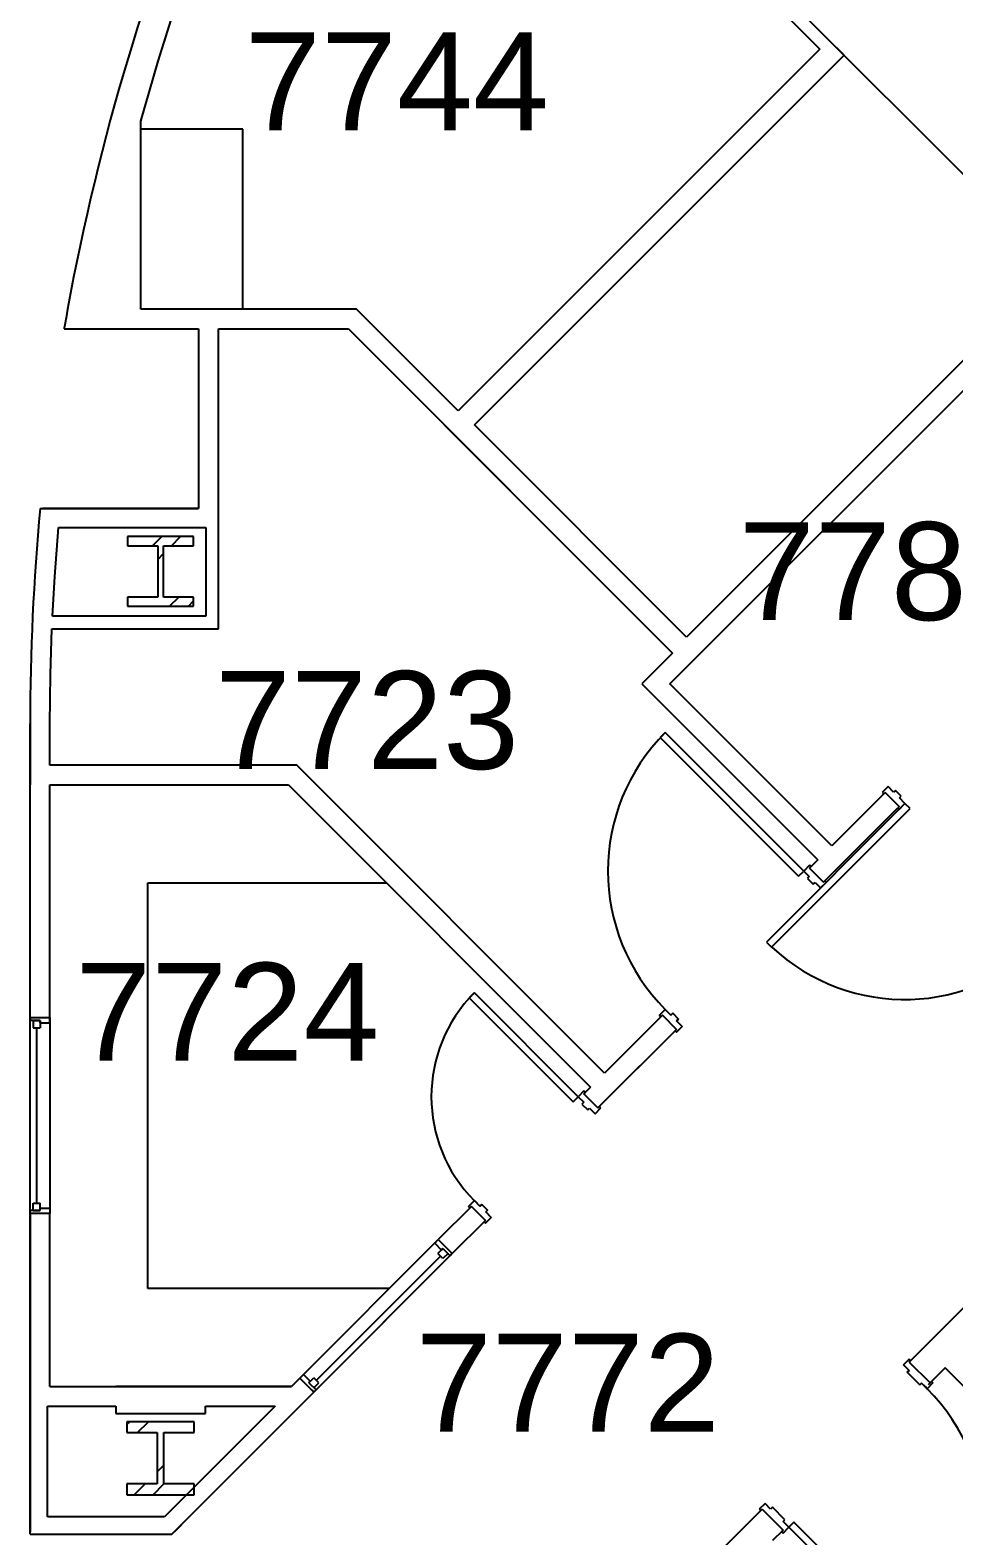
# Model space of a CAD drawing. Header units: inches. Extents: x -59 to 5673, y -29 to 4299.
# Drawn here: x 330.6 to 557.1, y 3102.1 to 3471.1 of the extents above; entities that cross this region are included whole.
import ezdxf

# ---------------------------------------------------------------- set-up
doc = ezdxf.new("R2010")
doc.units = ezdxf.units.IN
doc.header["$LTSCALE"] = 96
doc.header["$MEASUREMENT"] = 0
for name, color, linetype in [('A-ANNO-ROOM', 4, 'Continuous'), ('A-COLS', 5, 'Continuous'), ('A-DOOR', 2, 'Continuous'), ('A-FLOR-CASE', 3, 'Continuous'), ('A-GLAZ', 2, 'Continuous'), ('A-WALL-FULL', 6, 'Continuous')]:
    doc.layers.add(name, color=color, linetype=linetype)
doc.styles.add('ARIAL', font='arial.ttf')

msp = doc.modelspace()

# ---------------------------------------------------------------- linework, layer by layer
at = {"layer": 'A-COLS'}
for p, q in [((370.68, 3346.97), (354.48, 3346.97)), ((354.48, 3346.97), (354.48, 3344.71)), ((360.6, 3344.71), (362.86, 3346.97)), ((365.21, 3344.71), (367.47, 3346.97)), ((370.68, 3344.71), (370.68, 3346.97)), ((354.48, 3344.71), (361.87, 3344.71)), ((361.87, 3344.71), (361.87, 3332.13)), ((363.28, 3332.13), (363.28, 3344.71)), ((363.28, 3344.71), (370.68, 3344.71)), ((361.87, 3341.37), (363.28, 3342.78)), ((361.87, 3332.13), (354.48, 3332.13)), ((354.48, 3332.13), (354.48, 3329.87)), ((370.68, 3332.13), (363.28, 3332.13)), ((364.77, 3329.87), (367.03, 3332.13)), ((370.68, 3329.87), (370.68, 3332.13)), ((354.48, 3329.87), (370.68, 3329.87)), ((369.38, 3329.87), (370.68, 3331.17)), ((370.83, 3130.03), (354.33, 3130.03)), ((354.33, 3130.03), (354.33, 3127.37)), ((354.33, 3129.35), (355, 3130.03)), ((356.95, 3127.37), (359.61, 3130.03)), ((370.83, 3127.37), (370.83, 3130.03)), ((354.33, 3127.37), (361.75, 3127.37)), ((361.75, 3127.37), (361.75, 3114.79)), ((363.41, 3114.79), (363.41, 3127.37)), ((363.41, 3127.37), (370.83, 3127.37)), ((361.75, 3117.77), (363.41, 3119.43)), ((361.75, 3114.79), (354.33, 3114.79)), ((354.33, 3114.79), (354.33, 3112.13)), ((356.11, 3112.13), (358.77, 3114.79)), ((360.72, 3112.13), (363.41, 3114.82)), ((370.83, 3114.79), (363.41, 3114.79)), ((370.83, 3112.13), (370.83, 3114.79)), ((354.33, 3112.13), (370.83, 3112.13))]:
    msp.add_line(p, q, dxfattribs=at)
at = {"layer": 'A-DOOR'}
for p, q in [((486.33, 3298.94), (485.09, 3297.7)), ((520.27, 3265), (486.33, 3298.94)), ((485.09, 3297.7), (519.03, 3263.76)), ((540.95, 3285.67), (539.53, 3284.26)), ((539.53, 3284.26), (539.89, 3283.91)), ((539.89, 3283.91), (540.24, 3284.26)), ((540.24, 3284.26), (543.69, 3280.81)), ((542.32, 3284.3), (540.95, 3285.67)), ((542.75, 3284.74), (542.32, 3284.3)), ((544.17, 3283.33), (542.75, 3284.74)), ((545.1, 3281.52), (511.16, 3247.58)), ((543.69, 3280.81), (543.33, 3280.46)), ((543.33, 3280.46), (543.69, 3280.1)), ((543.69, 3280.1), (545.1, 3281.52)), ((543.73, 3282.89), (544.17, 3283.33)), ((545.1, 3281.52), (543.73, 3282.89)), ((546.34, 3280.28), (545.1, 3281.52)), ((512.4, 3246.34), (546.34, 3280.28)), ((521.68, 3266.41), (520.27, 3265)), ((521.68, 3266.41), (520.27, 3265)), ((522.04, 3266.06), (521.68, 3266.41)), ((522.04, 3266.06), (521.68, 3266.41)), ((521.68, 3265.7), (522.04, 3266.06)), ((525.13, 3262.26), (521.68, 3265.7)), ((519.03, 3263.76), (520.27, 3265)), ((520.27, 3265), (521.64, 3263.63)), ((520.27, 3265), (521.64, 3263.63)), ((521.64, 3263.63), (521.2, 3263.19)), ((521.64, 3263.63), (521.2, 3263.19)), ((521.2, 3263.19), (522.62, 3261.77)), ((521.2, 3263.19), (522.62, 3261.77)), ((522.62, 3261.77), (523.05, 3262.21)), ((522.62, 3261.77), (523.05, 3262.21)), ((523.05, 3262.21), (524.42, 3260.84)), ((523.05, 3262.21), (524.42, 3260.84)), ((524.42, 3260.84), (525.84, 3262.26)), ((524.42, 3260.84), (525.84, 3262.26)), ((525.48, 3262.61), (525.13, 3262.26)), ((525.84, 3262.26), (525.48, 3262.61)), ((525.84, 3262.26), (525.48, 3262.61)), ((511.16, 3247.58), (512.4, 3246.34)), ((439.51, 3235.14), (438.27, 3233.91)), ((438.27, 3233.91), (463.72, 3208.45)), ((464.96, 3209.69), (439.51, 3235.14)), ((484.91, 3229.64), (486.33, 3231.05)), ((486.33, 3231.05), (484.91, 3229.64)), ((485.27, 3229.29), (484.91, 3229.64)), ((484.91, 3229.64), (485.27, 3229.29)), ((485.62, 3229.64), (485.27, 3229.29)), ((485.27, 3229.29), (485.62, 3229.64)), ((489.07, 3226.19), (485.62, 3229.64)), ((485.62, 3229.64), (489.07, 3226.19)), ((486.33, 3231.05), (487.7, 3229.68)), ((487.7, 3229.68), (486.33, 3231.05)), ((487.7, 3229.68), (488.14, 3230.13)), ((488.14, 3230.13), (487.7, 3229.68)), ((488.14, 3230.13), (489.55, 3228.71)), ((489.55, 3228.71), (488.14, 3230.13)), ((488.71, 3225.84), (489.07, 3226.19)), ((489.07, 3226.19), (488.71, 3225.84)), ((489.07, 3225.49), (488.71, 3225.84)), ((488.71, 3225.84), (489.07, 3225.49)), ((490.48, 3226.9), (489.07, 3225.49)), ((489.07, 3225.49), (490.48, 3226.9)), ((489.55, 3228.71), (489.11, 3228.27)), ((489.11, 3228.27), (489.55, 3228.71)), ((489.11, 3228.27), (490.48, 3226.9)), ((490.48, 3226.9), (489.11, 3228.27)), ((466.38, 3211.1), (464.96, 3209.69)), ((466.38, 3211.1), (464.96, 3209.69)), ((466.73, 3210.75), (466.38, 3211.1)), ((466.73, 3210.75), (466.38, 3211.1)), ((466.38, 3210.39), (466.73, 3210.75)), ((469.82, 3206.95), (466.38, 3210.39)), ((463.72, 3208.45), (464.96, 3209.69)), ((464.96, 3209.69), (466.33, 3208.32)), ((464.96, 3209.69), (466.33, 3208.32)), ((466.33, 3208.32), (465.89, 3207.88)), ((466.33, 3208.32), (465.89, 3207.88)), ((465.89, 3207.88), (467.31, 3206.47)), ((465.89, 3207.88), (467.31, 3206.47)), ((467.31, 3206.47), (467.75, 3206.9)), ((467.31, 3206.47), (467.75, 3206.9)), ((467.75, 3206.9), (469.12, 3205.53)), ((467.75, 3206.9), (469.12, 3205.53)), ((469.12, 3205.53), (470.53, 3206.95)), ((469.12, 3205.53), (470.53, 3206.95)), ((470.18, 3207.3), (469.82, 3206.95)), ((470.53, 3206.95), (470.18, 3207.3)), ((470.53, 3206.95), (470.18, 3207.3)), ((438.09, 3182.82), (439.51, 3184.23)), ((439.51, 3184.23), (438.09, 3182.82)), ((438.44, 3182.46), (438.09, 3182.82)), ((438.09, 3182.82), (438.44, 3182.46)), ((438.8, 3182.82), (438.44, 3182.46)), ((438.44, 3182.46), (438.8, 3182.82)), ((442.25, 3179.37), (438.8, 3182.82)), ((438.8, 3182.82), (442.25, 3179.37)), ((439.51, 3184.23), (440.88, 3182.86)), ((440.88, 3182.86), (439.51, 3184.23)), ((440.88, 3182.86), (441.32, 3183.3)), ((441.32, 3183.3), (440.88, 3182.86)), ((441.32, 3183.3), (442.73, 3181.89)), ((442.73, 3181.89), (441.32, 3183.3)), ((442.73, 3181.89), (442.29, 3181.45)), ((442.29, 3181.45), (442.73, 3181.89)), ((442.29, 3181.45), (443.66, 3180.08)), ((443.66, 3180.08), (442.29, 3181.45)), ((441.89, 3179.02), (442.25, 3179.37)), ((442.25, 3179.37), (441.89, 3179.02)), ((442.25, 3178.66), (441.89, 3179.02)), ((441.89, 3179.02), (442.25, 3178.66)), ((443.66, 3180.08), (442.25, 3178.66)), ((442.25, 3178.66), (443.66, 3180.08)), ((544.72, 3143.96), (546.14, 3145.37)), ((546.14, 3145.37), (544.72, 3143.96)), ((546.09, 3142.59), (544.72, 3143.96)), ((544.72, 3143.96), (546.09, 3142.59)), ((546.14, 3145.37), (546.49, 3145.02)), ((546.49, 3145.02), (546.14, 3145.37)), ((546.49, 3145.02), (546.14, 3144.67)), ((546.14, 3144.67), (546.49, 3145.02)), ((546.14, 3144.67), (551.26, 3139.54)), ((545.65, 3142.15), (546.09, 3142.59)), ((546.09, 3142.59), (545.65, 3142.15)), ((548.74, 3139.05), (545.65, 3142.15)), ((545.65, 3142.15), (548.74, 3139.05)), ((549.18, 3139.5), (548.74, 3139.05)), ((548.74, 3139.05), (549.18, 3139.5)), ((550.14, 3138.55), (549.18, 3139.5)), ((549.18, 3139.5), (550.55, 3138.13)), ((550.55, 3138.13), (550.14, 3138.55)), ((550.14, 3138.55), (550.55, 3138.13)), ((551.97, 3139.54), (550.55, 3138.13)), ((550.55, 3138.13), (551.97, 3139.54)), ((551.2, 3139.61), (551.26, 3139.54)), ((551.26, 3139.54), (551.2, 3139.61)), ((551.26, 3139.54), (551.62, 3139.89)), ((551.62, 3139.89), (551.26, 3139.54)), ((551.62, 3139.89), (551.97, 3139.54)), ((551.97, 3139.54), (551.62, 3139.89)), ((510.78, 3110.02), (509.37, 3108.6)), ((510.78, 3110.02), (509.37, 3108.6)), ((509.37, 3108.6), (509.72, 3108.25)), ((509.37, 3108.6), (509.72, 3108.25)), ((509.72, 3108.25), (510.07, 3108.6)), ((510.07, 3108.6), (515.2, 3103.48)), ((512.15, 3108.65), (510.78, 3110.02)), ((512.15, 3108.65), (510.78, 3110.02)), ((512.59, 3109.09), (512.15, 3108.65)), ((512.59, 3109.09), (512.15, 3108.65)), ((515.68, 3105.99), (512.59, 3109.09)), ((515.68, 3105.99), (512.59, 3109.09)), ((515.2, 3103.48), (514.85, 3103.12)), ((515.13, 3103.54), (515.2, 3103.48)), ((515.2, 3102.77), (516.61, 3104.19)), ((515.2, 3102.77), (516.61, 3104.19)), ((515.24, 3105.56), (515.68, 3105.99)), ((515.24, 3105.56), (515.68, 3105.99)), ((516.19, 3104.6), (515.24, 3105.56)), ((515.24, 3105.56), (516.61, 3104.19)), ((516.61, 3104.19), (516.19, 3104.6)), ((516.61, 3104.19), (516.19, 3104.6)), ((517.85, 3105.42), (516.61, 3104.19)), ((516.61, 3104.19), (550.55, 3070.24)), ((551.79, 3071.48), (517.85, 3105.42)), ((514.85, 3103.12), (515.2, 3102.77)), ((514.85, 3103.12), (515.2, 3102.77))]:
    msp.add_line(p, q, dxfattribs=at)
for centre, radius, start, end in [((545.1, 3281.52), 48, 227.0894, 45), ((520.27, 3265), 48, 135, 225), ((520.27, 3265), 48, 135, 225), ((464.96, 3209.69), 36, 135, 225), ((464.96, 3209.69), 36, 135, 225), ((516.61, 3104.19), 48, 315, 45)]:
    msp.add_arc(centre, radius, start, end, dxfattribs=at)
at = {"layer": 'A-FLOR-CASE'}
for p, q in [((382.7, 3446.79), (357.7, 3446.79)), ((382.7, 3402.7), (382.7, 3446.79)), ((359.45, 3162.7), (359.45, 3262.08)), ((359.45, 3262.08), (417.97, 3262.08)), ((418.55, 3162.7), (359.45, 3162.7))]:
    msp.add_line(p, q, dxfattribs=at)
at = {"layer": 'A-GLAZ'}
for p, q in [((330.58, 3229.08), (330.58, 3228.33)), ((335.45, 3227.83), (335.45, 3229.08)), ((333.08, 3228.33), (330.58, 3228.33)), ((331.33, 3228.33), (333.08, 3228.33)), ((331.33, 3228.33), (331.33, 3226.58)), ((331.33, 3226.58), (333.08, 3226.58)), ((332.2, 3183.58), (332.2, 3226.58)), ((333.08, 3228.33), (333.08, 3226.58)), ((333.08, 3227.83), (333.08, 3228.33)), ((333.08, 3227.83), (335.45, 3227.83)), ((333.08, 3181.83), (330.58, 3181.83)), ((330.58, 3181.08), (330.58, 3181.83)), ((331.33, 3183.58), (333.08, 3183.58)), ((331.33, 3181.83), (331.33, 3183.58)), ((331.33, 3181.83), (333.08, 3181.83)), ((333.08, 3181.83), (333.08, 3183.58)), ((335.45, 3182.33), (333.08, 3182.33)), ((333.08, 3181.83), (333.08, 3182.33)), ((335.45, 3182.33), (335.45, 3181.08)), ((429.78, 3173.8), (430.67, 3174.69)), ((429.78, 3173.8), (431.46, 3172.12)), ((431.2, 3170.62), (400.79, 3140.21)), ((431.82, 3172.48), (430.58, 3171.24)), ((431.82, 3170), (430.58, 3171.24)), ((431.82, 3172.48), (431.46, 3172.12)), ((431.82, 3172.48), (433.58, 3170.71)), ((431.82, 3172.48), (433.58, 3170.71)), ((433.05, 3171.24), (431.82, 3170)), ((434.11, 3171.24), (433.58, 3170.71)), ((397.61, 3141.63), (396.73, 3140.74)), ((399.29, 3139.95), (397.61, 3141.63)), ((398.94, 3139.6), (400.17, 3140.83)), ((401.41, 3139.6), (400.17, 3140.83)), ((399.29, 3139.95), (398.94, 3139.6)), ((398.94, 3139.6), (400.7, 3137.83)), ((398.94, 3139.6), (400.7, 3137.83)), ((400.17, 3138.36), (401.41, 3139.6)), ((400.17, 3137.3), (400.7, 3137.83))]:
    msp.add_line(p, q, dxfattribs=at)
at = {"layer": 'A-WALL-FULL'}
for p, q in [((412.09, 3582.97), (612.29, 3382.77)), ((526.43, 3468.6), (449.72, 3545.32)), ((450.28, 3540.34), (524.22, 3466.4)), ((361.94, 3463.45), (366.58, 3478)), ((524.22, 3466.4), (435.58, 3377.75)), ((530.16, 3464.91), (526.44, 3468.62)), ((357.7, 3448.78), (361.94, 3463.45)), ((439.56, 3374.31), (530.16, 3464.91)), ((357.7, 3402.7), (357.7, 3448.78)), ((582.13, 3412.93), (491.53, 3322.33)), ((487.48, 3310.86), (583.62, 3407)), ((339.78, 3402.7), (339.39, 3400.58)), ((410.63, 3402.7), (357.7, 3402.7)), ((372.53, 3402.7), (371.91, 3402.7)), ((435.58, 3377.75), (410.63, 3402.7)), ((339.39, 3400.58), (339.02, 3398.45)), ((338.96, 3398.14), (338.91, 3397.83)), ((338.91, 3397.83), (371.91, 3397.83)), ((339.02, 3398.45), (338.96, 3398.14)), ((371.91, 3397.83), (371.91, 3353.83)), ((376.78, 3324.33), (376.78, 3397.83)), ((376.78, 3397.83), (408.61, 3397.83)), ((408.61, 3397.83), (488.08, 3318.36)), ((432.13, 3374.31), (488.08, 3318.36)), ((491.53, 3322.33), (439.56, 3374.31)), ((333.04, 3353.83), (371.91, 3353.83)), ((337.94, 3353.83), (333.67, 3353.83)), ((371.91, 3353.83), (337.94, 3353.83)), ((336.62, 3337.19), (337.52, 3349.2)), ((337.52, 3349.2), (373.66, 3349.2)), ((373.66, 3349.2), (373.66, 3327.45)), ((336.09, 3327.45), (336.62, 3337.19)), ((373.66, 3327.45), (336.09, 3327.45)), ((335.58, 3313.12), (335.94, 3324.33)), ((335.94, 3324.33), (376.78, 3324.33)), ((373.66, 3324.33), (376.16, 3324.33)), ((376.16, 3324.33), (376.78, 3324.33)), ((488.08, 3318.36), (480.59, 3310.86)), ((335.45, 3301.08), (335.58, 3313.12)), ((480.59, 3310.86), (523.72, 3267.74)), ((527.16, 3271.18), (487.48, 3310.86)), ((330.58, 3229.08), (330.58, 3301.08)), ((330.58, 3301.08), (330.58, 3290.95)), ((335.45, 3290.95), (335.45, 3301.08)), ((330.58, 3290.95), (330.58, 3286.7)), ((395.99, 3290.95), (335.45, 3290.95)), ((471.46, 3215.48), (395.99, 3290.95)), ((330.58, 3286.7), (330.58, 3286.08)), ((335.45, 3286.08), (393.97, 3286.08)), ((335.45, 3229.08), (335.45, 3286.08)), ((393.97, 3286.08), (468.01, 3212.03)), ((543.69, 3280.81), (540.24, 3284.26)), ((525.13, 3262.26), (543.33, 3280.46)), ((539.89, 3283.91), (527.16, 3271.18)), ((523.72, 3267.74), (521.68, 3265.7)), ((521.68, 3265.7), (525.13, 3262.26)), ((330.58, 3229.08), (335.45, 3229.08)), ((330.58, 3181.08), (330.58, 3229.08)), ((335.45, 3229.08), (335.45, 3181.08)), ((485.62, 3229.64), (471.46, 3215.48)), ((489.07, 3226.19), (485.62, 3229.64)), ((469.82, 3206.95), (489.07, 3226.19)), ((471.46, 3208.58), (489.07, 3226.19)), ((468.01, 3212.03), (466.38, 3210.39)), ((466.38, 3210.39), (469.82, 3206.95)), ((607.39, 3205.92), (546.14, 3144.67)), ((330.58, 3102.45), (330.58, 3181.08)), ((335.45, 3181.08), (330.58, 3181.08)), ((330.58, 3181.08), (330.58, 3138.7)), ((335.45, 3138.7), (335.45, 3181.08)), ((438.8, 3182.82), (430.67, 3174.69)), ((442.25, 3179.37), (438.8, 3182.82)), ((434.11, 3171.24), (442.25, 3179.37)), ((396.73, 3140.74), (430.67, 3174.69)), ((430.67, 3174.69), (434.11, 3171.24)), ((400.17, 3137.3), (434.11, 3171.24)), ((434.11, 3171.24), (401.58, 3138.7)), ((546.14, 3144.67), (551.26, 3139.54)), ((396.73, 3140.74), (394.68, 3138.7)), ((396.73, 3140.74), (400.17, 3137.3)), ((554.97, 3143.25), (550.82, 3139.1)), ((551.26, 3139.54), (554.97, 3143.25)), ((579.19, 3119.03), (554.97, 3143.25)), ((330.58, 3138.7), (330.58, 3134.45)), ((335.45, 3138.7), (394.68, 3138.7)), ((373.58, 3138.7), (351.58, 3138.7)), ((365.33, 3102.45), (400.17, 3137.3)), ((394.68, 3138.7), (373.58, 3138.7)), ((396.7, 3133.83), (400.17, 3137.3)), ((400.17, 3137.3), (398.77, 3138.7)), ((400.17, 3137.3), (399.73, 3137.74)), ((551.2, 3139.61), (551.26, 3139.54)), ((330.58, 3134.45), (330.58, 3133.83)), ((330.58, 3133.83), (330.58, 3106.7)), ((334.83, 3133.83), (351.58, 3133.83)), ((334.83, 3106.7), (334.83, 3133.83)), ((351.58, 3133.83), (351.58, 3132.08)), ((390.69, 3133.83), (363.57, 3106.7)), ((369.58, 3106.7), (397.57, 3134.7)), ((373.58, 3132.08), (373.58, 3133.83)), ((373.58, 3133.83), (390.69, 3133.83)), ((351.58, 3132.08), (373.58, 3132.08)), ((510.07, 3108.6), (500.79, 3099.32)), ((510.07, 3108.6), (515.2, 3103.48)), ((330.58, 3106.7), (330.58, 3103.08)), ((363.57, 3106.7), (334.83, 3106.7)), ((365.95, 3103.08), (369.58, 3106.7)), ((512.72, 3101), (515.2, 3103.48)), ((515.2, 3103.48), (515.13, 3103.54)), ((330.58, 3102.45), (365.33, 3102.45))]:
    msp.add_line(p, q, dxfattribs=at)
for start, end in [(156.8423, 169.6565), (174.6524, 180)]:
    msp.add_arc((896.58, 3301.08), 566, start, end, dxfattribs=at)

# ---------------------------------------------------------------- texts
at = {"layer": 'A-ANNO-ROOM', "style": 'ARIAL'}
for s, p in [('7744', (383.22, 3446.49)), ('7781', (504.34, 3326.48)), ('7723', (375.9, 3290)), ('7724', (341.65, 3218.49)), ('7772', (425.14, 3127.59))]:
    msp.add_text(s, height=24, dxfattribs=at).set_placement(p)

doc.saveas('drawing.dxf')
